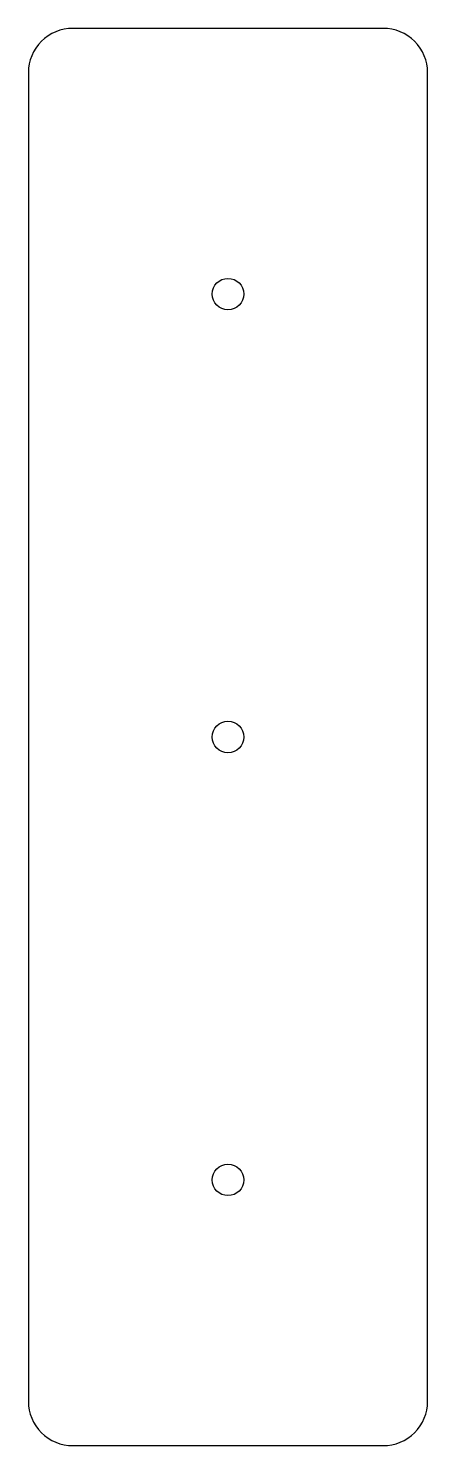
# Model space of a CAD drawing. Extents: x 0 to 90, y 0 to 320.
import ezdxf

# ---------------------------------------------------------------- set-up
doc = ezdxf.new("R2010")
doc.units = 0
doc.layers.get('0').update_dxf_attribs({"linetype": 'CONTINUOUS'})

msp = doc.modelspace()

# ---------------------------------------------------------------- linework, layer by layer
msp.add_lwpolyline([(10, 0), (80, 0, 0.414214), (90, 10), (90, 310, 0.414214), (80, 320), (10, 320, 0.414214), (0, 310), (0, 10, 0.414214)], format="xyb", close=True)
for centre in [(45, 260), (45, 160), (45, 60)]:
    msp.add_circle(centre, 3.55)

doc.saveas('drawing.dxf')
